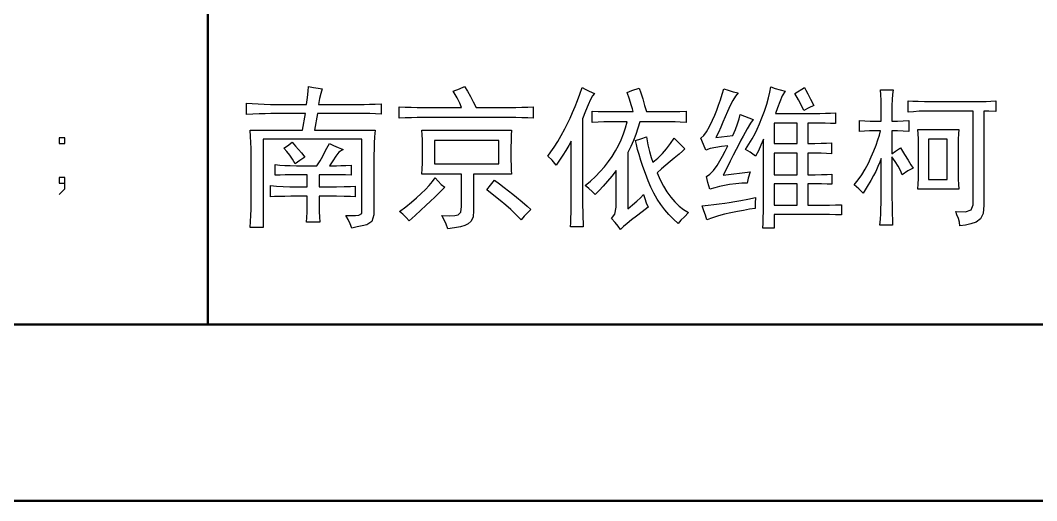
# Model space of a CAD drawing. Extents: x 0 to 1189, y 0 to 841.
# Drawn here: x 898.4 to 956, y 0 to 27.3 of the extents above; entities that cross this region are included whole.
import ezdxf

# ---------------------------------------------------------------- set-up
doc = ezdxf.new("R2010")
doc.units = 0

msp = doc.modelspace()

# ---------------------------------------------------------------- linework, layer by layer
at = {"color": 7, "lineweight": 50}
for p, q in [((909, 10), (909, 73)), ((1179, 10), (30, 10)), ((909, 10), (1179, 10)), ((1189, 0), (0, 0))]:
    msp.add_line(p, q, dxfattribs=at)
at = {"color": 7, "lineweight": 25}
for points in [[(916.807, 16.179), (917.118, 16.181), (917.368, 16.187), (917.557, 16.196), (917.719, 16.294), (917.728, 16.554), (917.728, 20.509), (912.137, 20.509), (912.137, 15.497), (911.387, 15.497), (911.411, 15.84), (911.43, 16.185), (911.444, 16.532), (911.452, 16.883), (911.455, 17.236), (911.455, 19.315), (911.452, 19.645), (911.444, 19.981), (911.43, 20.322), (911.411, 20.668), (911.387, 21.02), (914.353, 21.02), (914.523, 21.975), (913.159, 21.975), (912.868, 21.973), (912.561, 21.967), (912.239, 21.958), (911.902, 21.944), (911.549, 21.927), (911.182, 21.906), (911.182, 22.554), (911.503, 22.53), (911.837, 22.51), (912.184, 22.497), (912.546, 22.489), (912.921, 22.486), (914.591, 22.486), (914.648, 22.887), (914.682, 23.228), (914.693, 23.509), (914.978, 23.448), (915.239, 23.403), (915.478, 23.372), (915.394, 23.107), (915.326, 22.812), (915.273, 22.486), (917.557, 22.486), (917.853, 22.488), (918.162, 22.494), (918.484, 22.505), (918.818, 22.52), (918.818, 21.94), (918.497, 21.955), (918.179, 21.966), (917.866, 21.972), (917.557, 21.975), (915.205, 21.975), (915.034, 21.02), (918.478, 21.02), (918.448, 20.639), (918.426, 20.279), (918.414, 19.94), (918.409, 19.622), (918.409, 16.213), (918.29, 15.834), (918, 15.651), (917.739, 15.592), (917.455, 15.53), (917.148, 15.463), (917.065, 15.709), (916.951, 15.948)], [(923.55, 23.509), (923.719, 23.23), (923.883, 22.938), (924.042, 22.633), (924.198, 22.315), (926.073, 22.315), (926.452, 22.318), (926.806, 22.324), (927.134, 22.335), (927.437, 22.35), (927.437, 21.702), (927.134, 21.717), (926.806, 21.727), (926.452, 21.734), (926.073, 21.736), (921.198, 21.736), (920.87, 21.734), (920.533, 21.727), (920.188, 21.717), (919.834, 21.702), (919.834, 22.35), (920.175, 22.335), (920.516, 22.324), (920.857, 22.318), (921.198, 22.315), (923.38, 22.315), (923.281, 22.554), (923.122, 22.861), (922.903, 23.236), (923.269, 23.372)], [(930.926, 23.1), (930.812, 22.966), (930.686, 22.756), (930.55, 22.47), (930.403, 22.107), (930.244, 21.668), (930.244, 17.168), (930.246, 16.753), (930.25, 16.382), (930.257, 16.055), (930.266, 15.771), (930.278, 15.531), (929.563, 15.531), (929.575, 15.759), (929.584, 16.033), (929.591, 16.354), (929.595, 16.72), (929.597, 17.134), (929.597, 20.406), (929.453, 20.145), (929.297, 19.877), (929.126, 19.605), (928.942, 19.326), (928.744, 19.043), (928.523, 19.324), (928.267, 19.554), (928.448, 19.791), (928.635, 20.064), (928.83, 20.374), (929.031, 20.721), (929.239, 21.105), (929.388, 21.399), (929.534, 21.706), (929.676, 22.027), (929.815, 22.36), (929.95, 22.707), (930.082, 23.067), (930.21, 23.44), (930.381, 23.342), (930.619, 23.228)], [(933.449, 23.406), (933.551, 23.134), (933.653, 22.793), (933.756, 22.426), (933.858, 22.077), (935.188, 22.077), (935.456, 22.081), (935.763, 22.092), (936.108, 22.111), (936.108, 21.463), (935.782, 21.482), (935.487, 21.494), (935.222, 21.497), (933.483, 21.497), (933.379, 21.133), (933.259, 20.777), (933.123, 20.43), (932.97, 20.09), (932.801, 19.759), (932.801, 16.554), (933.074, 16.784), (933.313, 16.997), (933.517, 17.193), (933.688, 17.372), (933.763, 17.141), (933.854, 16.903), (933.96, 16.656), (933.614, 16.394), (933.301, 16.153), (933.023, 15.932), (932.778, 15.732), (932.568, 15.553), (932.392, 15.395), (932.26, 15.584), (932.089, 15.789), (931.881, 16.009), (932.068, 16.256), (932.153, 16.656), (932.153, 18.736), (931.898, 18.42), (931.652, 18.125), (931.413, 17.852), (931.183, 17.601), (930.96, 17.372), (930.79, 17.55), (930.597, 17.721), (930.381, 17.884), (930.684, 18.138), (930.968, 18.401), (931.233, 18.672), (931.479, 18.952), (931.706, 19.24), (931.915, 19.537), (932.104, 19.842), (932.275, 20.156), (932.426, 20.479), (932.559, 20.81), (932.672, 21.149), (932.767, 21.497), (931.778, 21.497), (931.456, 21.494), (931.127, 21.482), (930.79, 21.463), (930.79, 22.111), (931.123, 22.092), (931.441, 22.081), (931.744, 22.077), (933.108, 22.077), (933.074, 22.235), (933.006, 22.469), (932.903, 22.78), (932.767, 23.168), (933.04, 23.279)], [(939.067, 23.134), (938.914, 22.953), (938.76, 22.716), (938.607, 22.424), (938.453, 22.077), (938.329, 21.778), (938.203, 21.482), (938.073, 21.189), (937.941, 20.899), (937.806, 20.611), (938.124, 20.653), (938.442, 20.687), (938.76, 20.713), (938.914, 21.069), (939.033, 21.387), (939.118, 21.666), (939.169, 21.906), (939.919, 21.634), (939.764, 21.422), (939.571, 21.103), (939.34, 20.679), (939.225, 20.459), (939.095, 20.206), (938.95, 19.921), (938.789, 19.605), (938.613, 19.256), (938.421, 18.876), (938.215, 18.463), (939.749, 18.668), (939.638, 18.301), (939.578, 18.02), (939.27, 18.011), (938.935, 17.982), (938.573, 17.935), (938.293, 17.887), (938.015, 17.828), (937.739, 17.759), (937.465, 17.679), (937.346, 18.063), (937.26, 18.395), (937.465, 18.526), (937.669, 18.736), (937.874, 19.026), (938.027, 19.28), (938.181, 19.55), (938.334, 19.834), (938.488, 20.134), (938.125, 20.095), (937.789, 20.048), (937.486, 19.985), (937.226, 19.895), (937.107, 20.202), (936.953, 20.577), (937.11, 20.717), (937.273, 20.935), (937.442, 21.229), (937.618, 21.6), (937.735, 21.876), (937.847, 22.16), (937.955, 22.452), (938.058, 22.751), (938.156, 23.058), (938.249, 23.372), (938.506, 23.285), (938.779, 23.206)], [(941.726, 23.236), (941.564, 22.967), (941.419, 22.639), (941.292, 22.294), (941.181, 21.975), (943.363, 21.975), (943.695, 21.977), (944.01, 21.983), (944.309, 21.994), (944.59, 22.009), (944.59, 21.395), (944.296, 21.41), (943.993, 21.421), (943.682, 21.427), (943.363, 21.429), (943.022, 21.429), (943.022, 20.27), (943.412, 20.272), (943.763, 20.279), (944.076, 20.289), (944.351, 20.304), (944.351, 19.69), (944.076, 19.705), (943.763, 19.716), (943.412, 19.722), (943.022, 19.725), (943.022, 18.497), (943.426, 18.499), (943.789, 18.506), (944.108, 18.516), (944.385, 18.531), (944.385, 17.952), (944.108, 17.967), (943.789, 17.977), (943.426, 17.984), (943.022, 17.986), (943.022, 16.759), (943.567, 16.759), (943.908, 16.761), (944.249, 16.767), (944.59, 16.778), (944.931, 16.793), (944.931, 16.213), (944.59, 16.228), (944.249, 16.239), (943.908, 16.245), (943.567, 16.247), (941.113, 16.247), (941.113, 15.463), (940.465, 15.463), (940.477, 15.74), (940.487, 16.052), (940.493, 16.4), (940.498, 16.783), (940.499, 17.202), (940.499, 20.509), (940.359, 20.175), (940.211, 19.857), (940.056, 19.554), (939.74, 19.767), (939.476, 19.929), (939.673, 20.226), (939.855, 20.528), (940.022, 20.833), (940.144, 21.085), (940.273, 21.382), (940.408, 21.724), (940.55, 22.111), (940.681, 22.503), (940.784, 22.861), (940.86, 23.185), (940.908, 23.475), (941.166, 23.387), (941.438, 23.308)], [(942.817, 23.44), (942.902, 23.3), (943.022, 23.083), (943.175, 22.789), (943.363, 22.418), (943.081, 22.298), (942.783, 22.145), (942.65, 22.433), (942.48, 22.751), (942.272, 23.1)], [(945.64, 17.918), (945.864, 18.199), (946.073, 18.499), (946.268, 18.816), (946.447, 19.15), (946.611, 19.503), (946.758, 19.851), (946.884, 20.174), (946.99, 20.47), (947.075, 20.741), (947.14, 20.986), (946.822, 20.984), (946.518, 20.977), (946.226, 20.967), (945.947, 20.952), (945.947, 21.565), (946.241, 21.551), (946.543, 21.54), (946.854, 21.534), (947.174, 21.531), (947.174, 22.418), (947.17, 22.728), (947.159, 23.024), (947.14, 23.304), (947.856, 23.304), (947.818, 23.054), (947.795, 22.759), (947.788, 22.418), (947.788, 21.531), (948.106, 21.535), (948.424, 21.547), (948.742, 21.565), (948.742, 20.952), (948.424, 20.971), (948.106, 20.982), (947.788, 20.986), (947.788, 19.69), (947.992, 19.827), (948.265, 20.031), (948.501, 19.639), (948.699, 19.315), (948.859, 19.06), (948.981, 18.872), (948.691, 18.71), (948.367, 18.497), (948.267, 18.727), (948.137, 18.975), (947.977, 19.239), (947.788, 19.52), (947.788, 17.134), (947.789, 16.855), (947.793, 16.566), (947.8, 16.266), (947.809, 15.955), (947.822, 15.634), (947.106, 15.634), (947.13, 15.966), (947.149, 16.283), (947.163, 16.583), (947.171, 16.866), (947.174, 17.134), (947.174, 19.418), (947.094, 19.2), (946.992, 18.956), (946.867, 18.685), (946.746, 18.447), (946.586, 18.161), (946.388, 17.825), (946.151, 17.44), (945.904, 17.696)], [(952.867, 22.656), (953.125, 22.66), (953.397, 22.672), (953.685, 22.69), (953.685, 22.077), (953.276, 22.102), (953.003, 22.111), (953.003, 16.759), (952.954, 16.304), (952.806, 15.986), (952.56, 15.804), (952.261, 15.706), (951.954, 15.637), (951.64, 15.6), (951.619, 15.804), (951.555, 16.009), (951.474, 16.213), (951.401, 16.418), (951.95, 16.384), (952.28, 16.509), (952.39, 16.793), (952.39, 22.111), (950.038, 22.111), (949.673, 22.107), (949.33, 22.094), (949.008, 22.073), (948.708, 22.043), (948.708, 22.69), (948.97, 22.676), (949.279, 22.665), (949.635, 22.659), (950.038, 22.656)], [(942.408, 20.27), (942.408, 21.429), (941.113, 21.429), (941.113, 20.27)], [(926.209, 21.02), (926.194, 20.732), (926.184, 20.415), (926.177, 20.068), (926.175, 19.69), (926.177, 19.337), (926.184, 19.026), (926.194, 18.757), (926.209, 18.531), (924.062, 18.531), (924.062, 16.452), (924.028, 16.111), (923.925, 15.861), (923.755, 15.702), (923.567, 15.621), (923.312, 15.548), (922.988, 15.485), (922.596, 15.429), (922.512, 15.694), (922.399, 15.944), (922.255, 16.179), (922.692, 16.168), (923.005, 16.179), (923.192, 16.213), (923.333, 16.367), (923.38, 16.69), (923.38, 18.531), (921.13, 18.531), (921.145, 18.83), (921.155, 19.145), (921.162, 19.477), (921.164, 19.827), (921.162, 20.17), (921.155, 20.483), (921.145, 20.766), (921.13, 21.02)], [(951.572, 21.054), (951.553, 20.815), (951.541, 20.509), (951.538, 20.134), (951.538, 18.804), (951.54, 18.516), (951.546, 18.233), (951.557, 17.954), (951.572, 17.679), (949.253, 17.679), (949.272, 17.975), (949.284, 18.27), (949.288, 18.565), (949.288, 20.202), (949.284, 20.539), (949.272, 20.823), (949.253, 21.054)], [(900.89, 20.274), (900.89, 20.596), (900.567, 20.596), (900.567, 20.274)], [(912.818, 19.077), (913.072, 19.047), (913.355, 19.026), (913.669, 19.013), (914.012, 19.009), (915.171, 19.009), (915.358, 19.281), (915.512, 19.554), (915.614, 19.755), (915.739, 19.994), (915.887, 20.27), (916.125, 20.156), (916.387, 20.043), (916.671, 19.929), (916.428, 19.784), (916.245, 19.554), (916.078, 19.281), (915.887, 19.009), (916.296, 19.009), (916.538, 19.012), (916.811, 19.024), (917.114, 19.043), (917.114, 18.463), (916.803, 18.482), (916.462, 18.494), (916.091, 18.497), (915.307, 18.497), (915.307, 17.815), (916.296, 17.815), (916.731, 17.819), (917.084, 17.831), (917.353, 17.85), (917.353, 17.236), (917.084, 17.255), (916.731, 17.266), (916.296, 17.27), (915.307, 17.27), (915.307, 16.69), (915.311, 16.395), (915.322, 16.1), (915.341, 15.804), (914.591, 15.804), (914.61, 16.069), (914.621, 16.365), (914.625, 16.69), (914.625, 17.27), (913.705, 17.27), (913.351, 17.268), (913.04, 17.262), (912.772, 17.251), (912.546, 17.236), (912.546, 17.884), (912.894, 17.846), (913.258, 17.823), (913.637, 17.815), (914.625, 17.815), (914.625, 18.497), (914.012, 18.497), (913.681, 18.495), (913.372, 18.489), (913.085, 18.478), (912.818, 18.463)], [(914.489, 19.486), (914.216, 19.307), (913.943, 19.111), (913.799, 19.371), (913.637, 19.605), (913.466, 19.814), (913.296, 19.997), (913.517, 20.134), (913.773, 20.338), (913.965, 20.117), (914.131, 19.929), (914.297, 19.733)], [(925.493, 19.111), (925.493, 20.44), (921.846, 20.44), (921.846, 19.111)], [(936.04, 19.963), (935.913, 19.829), (935.714, 19.653), (935.443, 19.435), (935.21, 19.248), (934.97, 19.047), (934.724, 18.831), (934.472, 18.6), (934.641, 18.206), (934.825, 17.845), (935.025, 17.516), (935.239, 17.219), (935.468, 16.954), (935.712, 16.72), (935.971, 16.519), (936.244, 16.35), (936.013, 16.115), (935.82, 15.91), (935.665, 15.736), (935.392, 15.975), (935.136, 16.232), (934.898, 16.508), (934.676, 16.801), (934.472, 17.113), (934.284, 17.443), (934.114, 17.79), (933.96, 18.156), (933.804, 18.57), (933.665, 18.955), (933.545, 19.311), (933.443, 19.637), (933.358, 19.934), (933.292, 20.202), (933.244, 20.44), (933.551, 20.526), (933.858, 20.645), (933.945, 20.198), (934.037, 19.81), (934.133, 19.482), (934.233, 19.213), (934.51, 19.442), (934.768, 19.693), (935.006, 19.966), (935.226, 20.26), (935.426, 20.577)], [(950.924, 18.225), (950.924, 20.509), (949.867, 20.509), (949.867, 18.225)], [(942.408, 18.497), (942.408, 19.725), (941.113, 19.725), (941.113, 18.497)], [(922.425, 17.781), (922.26, 17.617), (922.069, 17.432), (921.855, 17.225), (921.616, 16.997), (921.352, 16.748), (921.064, 16.477), (920.751, 16.186), (920.414, 15.872), (920.232, 16.069), (920.05, 16.251), (919.868, 16.418), (920.213, 16.679), (920.531, 16.933), (920.822, 17.182), (921.087, 17.423), (921.325, 17.659), (921.537, 17.888), (921.722, 18.111), (921.88, 18.327), (922.046, 18.13), (922.228, 17.948)], [(925.255, 18.19), (925.534, 17.977), (925.798, 17.773), (926.046, 17.579), (926.28, 17.394), (926.499, 17.219), (926.823, 16.952), (927.09, 16.719), (927.3, 16.52), (927.118, 16.334), (926.937, 16.141), (926.755, 15.94), (926.598, 16.109), (926.401, 16.302), (926.164, 16.521), (925.887, 16.764), (925.569, 17.033), (925.21, 17.326), (924.812, 17.645), (925.025, 17.901)], [(942.408, 16.759), (942.408, 17.986), (941.113, 17.986), (941.113, 16.759)], [(940.056, 17.202), (940.03, 16.878), (940.022, 16.588), (939.706, 16.534), (939.374, 16.473), (939.024, 16.406), (938.658, 16.333), (938.292, 16.251), (937.942, 16.158), (937.61, 16.054), (937.294, 15.94), (937.203, 16.194), (937.113, 16.456), (937.022, 16.725), (937.357, 16.76), (937.682, 16.797), (937.996, 16.836), (938.3, 16.878), (938.561, 16.918), (938.867, 16.971), (939.218, 17.035), (939.615, 17.113)]]:
    msp.add_lwpolyline(points, close=True, dxfattribs=at)
msp.add_lwpolyline([(900.567, 17.37), (900.89, 17.693), (900.89, 18.338), (900.567, 18.338), (900.567, 18.015), (900.89, 18.015)], dxfattribs=at)

doc.saveas('drawing.dxf')
